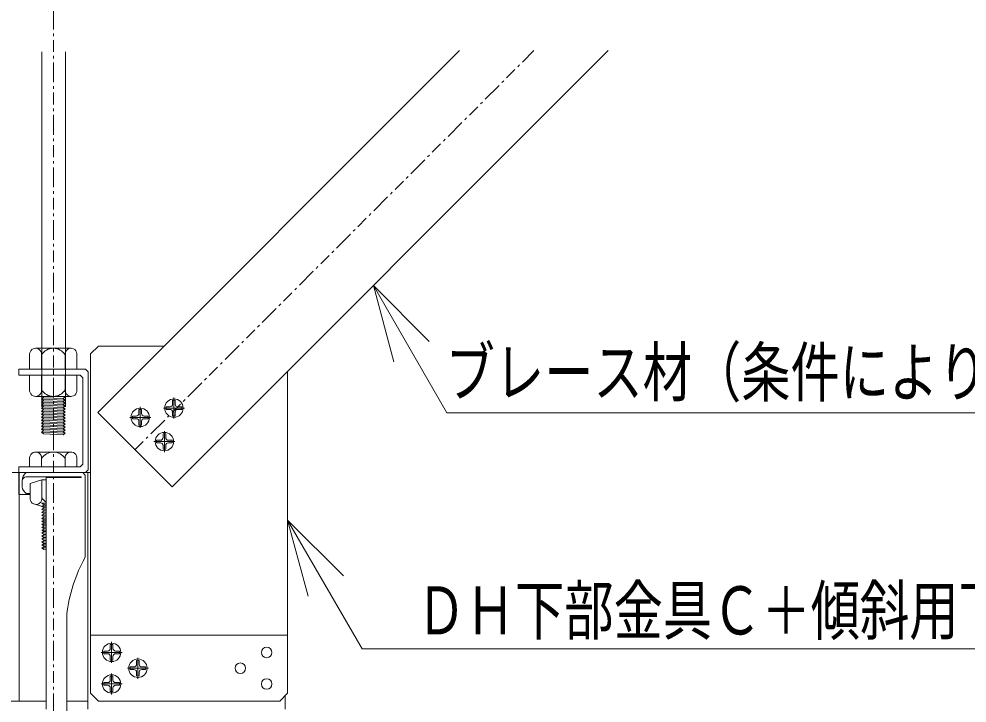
# Model space of a CAD drawing. Units: millimetres, scale not verified. Extents: x -205 to 205, y -142 to 143.
# Drawn here: x 72.18 to 108.26, y -99.33 to -73.31 of the extents above; entities that cross this region are included whole.
import ezdxf
from ezdxf.enums import TextEntityAlignment as Align

# ---------------------------------------------------------------- set-up
doc = ezdxf.new("R2010")
doc.units = ezdxf.units.MM
doc.header["$LTSCALE"] = 0.25
doc.linetypes.add('USER1', pattern=[7.8, 1.8, -0.6, 0.3, -0.6, 3, -0.6, 0.3, -0.6])
doc.layers.add('1-1_1-0 断面', color=7, linetype='Continuous', lineweight=18)
doc.layers.add('1-3_1-2 文字', color=7, linetype='Continuous', lineweight=18)
doc.styles.add('ＭＳ ゴシック', font='')
doc.styles.get('ＭＳ ゴシック').set_extended_font_data('MS Gothic')

msp = doc.modelspace()

# ---------------------------------------------------------------- linework, layer by layer
at = {"layer": '1-1_1-0 断面', "color": 4, "linetype": 'USER1'}
for p, q in [((73.4934, -18.1115), (73.4934, -107.0785)), ((76.5921, -89.6946), (91.7762, -74.5106))]:
    msp.add_line(p, q, dxfattribs=at)
at = {"layer": '1-1_1-0 断面'}
for p, q in [((73.0434, -88.0612), (73.0434, -74.5615)), ((73.9434, -88.0612), (73.9434, -74.5615)), ((75.1779, -88.2804), (88.9478, -74.5106)), ((78.0064, -91.1089), (94.6047, -74.5106)), ((72.8098, -85.8338), (74.1598, -85.8338)), ((75.2034, -85.7515), (74.9034, -86.0515)), ((77.7069, -85.7515), (75.2034, -85.7515)), ((72.5848, -86.0363), (72.5848, -86.6338)), ((73.0348, -86.0838), (73.0348, -86.6338)), ((73.9348, -86.0838), (73.9348, -86.6338)), ((74.3848, -86.0363), (74.3848, -86.6338)), ((74.9034, -98.9515), (74.9034, -86.0515)), ((74.7086, -86.6338), (72.1783, -86.6338)), ((72.1783, -86.6338), (72.1783, -86.8619)), ((74.5086, -86.8619), (72.1783, -86.8619)), ((72.5848, -87.4613), (72.5848, -86.8638)), ((73.0348, -87.4138), (73.0348, -86.8638)), ((73.4934, -86.8619), (73.4934, -86.6338)), ((73.9348, -87.4138), (73.9348, -86.8638)), ((74.3848, -87.4613), (74.3848, -86.8638)), ((74.5086, -86.8619), (74.6086, -86.9619)), ((74.7086, -86.6338), (74.8086, -86.7338)), ((74.8086, -90.4615), (74.8086, -86.7338)), ((82.4034, -98.9515), (82.4034, -86.7118)), ((74.6086, -90.2378), (74.6086, -86.9619)), ((72.8098, -87.6638), (74.1598, -87.6638)), ((73.0514, -87.6638), (73.1148, -87.7141)), ((73.9348, -87.6871), (73.3615, -87.6638)), ((73.9348, -87.6871), (73.9026, -87.6638)), ((73.0348, -87.7656), (73.1148, -87.7141)), ((73.0348, -87.8806), (73.1148, -87.8291)), ((73.0348, -87.9956), (73.1148, -87.9441)), ((73.9348, -87.8021), (73.8548, -87.7442)), ((73.9348, -87.9171), (73.8548, -87.8592)), ((73.9348, -88.0321), (73.8548, -87.9742)), ((73.9348, -88.0321), (73.8548, -88.0892)), ((78.0246, -87.9593), (78.0246, -87.8135)), ((78.0746, -88.5093), (78.0746, -87.7093)), ((78.1246, -87.9593), (78.1246, -87.8135)), ((73.0348, -88.1106), (73.1148, -88.0591)), ((73.0348, -88.2256), (73.1148, -88.1741)), ((73.0348, -88.3406), (73.1148, -88.2891)), ((73.8548, -88.0892), (73.1148, -88.0591)), ((73.8548, -88.2042), (73.1148, -88.1741)), ((73.8548, -88.3192), (73.1148, -88.2891)), ((73.9348, -88.1471), (73.8548, -88.0892)), ((73.9348, -88.1471), (73.8548, -88.2042)), ((73.9348, -88.2621), (73.8548, -88.2042)), ((73.9348, -88.2621), (73.8548, -88.3192)), ((73.9348, -88.3771), (73.8548, -88.3192)), ((73.9348, -88.3771), (73.8548, -88.4342)), ((75.1779, -88.2804), (78.0064, -91.1089)), ((76.7433, -88.3122), (76.7433, -88.1664)), ((76.7933, -88.8622), (76.7933, -88.0622)), ((76.8433, -88.3122), (76.8433, -88.1664)), ((78.4746, -88.1093), (77.6746, -88.1093)), ((77.9246, -88.0593), (77.7788, -88.0593)), ((77.9246, -88.1593), (77.7788, -88.1593)), ((78.0246, -88.4051), (78.0246, -88.2593)), ((78.1246, -88.4051), (78.1246, -88.2593)), ((78.3704, -88.0593), (78.2246, -88.0593)), ((78.3704, -88.1593), (78.2246, -88.1593)), ((73.0348, -88.4556), (73.1148, -88.4041)), ((73.0348, -88.5706), (73.1148, -88.5191)), ((73.0348, -88.6856), (73.1148, -88.6341)), ((73.0348, -88.8006), (73.1148, -88.7491)), ((73.8548, -88.4342), (73.1148, -88.4041)), ((73.8548, -88.5492), (73.1148, -88.5191)), ((73.8548, -88.6642), (73.1148, -88.6341)), ((73.8548, -88.7792), (73.1148, -88.7491)), ((73.9348, -88.4921), (73.8548, -88.4342)), ((73.9348, -88.4921), (73.8548, -88.5492)), ((73.9348, -88.6071), (73.8548, -88.5492)), ((73.9348, -88.6071), (73.8548, -88.6642)), ((73.9348, -88.7221), (73.8548, -88.6642)), ((73.9348, -88.7221), (73.8548, -88.7792)), ((77.1933, -88.4622), (76.3933, -88.4622)), ((76.6433, -88.4122), (76.4975, -88.4122)), ((76.6433, -88.5122), (76.4975, -88.5122)), ((76.7433, -88.758), (76.7433, -88.6122)), ((76.8433, -88.758), (76.8433, -88.6122)), ((77.0891, -88.4122), (76.9433, -88.4122)), ((77.0891, -88.5122), (76.9433, -88.5122)), ((73.0348, -88.9156), (73.1148, -88.8641)), ((73.0348, -89.0306), (73.1148, -88.9791)), ((73.8548, -88.8942), (73.1148, -88.8641)), ((73.8548, -89.0092), (73.1148, -88.9791)), ((73.8548, -89.1242), (73.1148, -89.0941)), ((73.9348, -88.8371), (73.8548, -88.7792)), ((73.9348, -88.8371), (73.8548, -88.8942)), ((73.9348, -88.9521), (73.8548, -88.8942)), ((73.9348, -88.9521), (73.8548, -89.0092)), ((73.9348, -89.0671), (73.8548, -89.0092)), ((73.9348, -89.0671), (73.8548, -89.1242)), ((77.6625, -89.2314), (77.6625, -89.0856)), ((77.7125, -89.7814), (77.7125, -88.9814)), ((77.7625, -89.2314), (77.7625, -89.0856)), ((78.1125, -89.3814), (77.3125, -89.3814)), ((77.5625, -89.3314), (77.4167, -89.3314)), ((77.5625, -89.4314), (77.4167, -89.4314)), ((78.0083, -89.3314), (77.8625, -89.3314)), ((78.0083, -89.4314), (77.8625, -89.4314)), ((72.8098, -89.7808), (74.1598, -89.7808)), ((77.6625, -89.6773), (77.6625, -89.5314)), ((77.7625, -89.6773), (77.7625, -89.5314)), ((72.5848, -89.9833), (72.5848, -90.3378)), ((73.0348, -90.0308), (73.0348, -90.3378)), ((73.9348, -90.0308), (73.9348, -90.3378)), ((74.3848, -89.9833), (74.3848, -90.3378)), ((74.9034, -90.5615), (71.9234, -90.5615)), ((74.5086, -90.3378), (72.1783, -90.3378)), ((72.1783, -90.3378), (72.1783, -91.4016)), ((74.7086, -90.5615), (72.1783, -90.5615)), ((72.1834, -90.5615), (72.1834, -99.2515)), ((74.5086, -90.3378), (74.6086, -90.2378)), ((74.6034, -90.5615), (74.7034, -90.6615)), ((74.7086, -90.5615), (74.8086, -90.4615)), ((74.8034, -90.5615), (74.8034, -99.5615)), ((72.3034, -90.8695), (72.3034, -91.0994)), ((74.5434, -90.7215), (72.4498, -90.7215)), ((73.0534, -91.522), (73.0534, -90.8434)), ((73.2134, -90.7515), (73.2134, -99.5615)), ((74.7034, -90.6615), (74.7034, -93.7715)), ((72.6034, -91.5695), (72.6034, -90.972)), ((72.6034, -91.4016), (72.1783, -91.4016)), ((72.4564, -91.353), (72.6034, -91.353)), ((72.7439, -91.7492), (73.0584, -91.8519)), ((73.0534, -91.73), (73.2134, -91.7235)), ((73.0534, -91.73), (73.1334, -91.787)), ((73.0534, -91.845), (73.1334, -91.787)), ((73.0534, -91.845), (73.2134, -91.8385)), ((73.0534, -91.845), (73.1334, -91.902)), ((73.0534, -91.96), (73.1334, -91.902)), ((73.0534, -91.96), (73.2134, -91.9535)), ((73.1334, -91.787), (73.2134, -91.7838)), ((73.1334, -91.902), (73.2134, -91.8988)), ((73.0534, -92.075), (73.1334, -92.017)), ((73.0534, -92.075), (73.2134, -92.0685)), ((73.0534, -92.19), (73.1334, -92.132)), ((73.0534, -92.19), (73.2134, -92.1835)), ((73.0534, -92.305), (73.1334, -92.247)), ((73.0534, -92.305), (73.2134, -92.2985)), ((73.0534, -92.305), (73.1268, -92.3573)), ((73.0534, -92.4149), (73.1334, -92.357)), ((73.1268, -92.3573), (73.2134, -92.3538)), ((73.0534, -92.4149), (73.2134, -92.4084)), ((73.0534, -92.5299), (73.1334, -92.472)), ((73.0534, -92.5299), (73.2134, -92.5234)), ((73.0534, -92.5299), (73.1268, -92.5822)), ((73.0534, -92.6399), (73.1334, -92.582)), ((73.0534, -92.6399), (73.2134, -92.6334)), ((73.0534, -92.7549), (73.1334, -92.697)), ((73.1268, -92.5822), (73.2134, -92.5787)), ((73.0534, -92.7549), (73.2134, -92.7484)), ((73.0534, -92.7549), (73.1268, -92.8072)), ((73.0534, -92.8648), (73.1334, -92.8069)), ((73.0534, -92.8648), (73.2134, -92.8583)), ((73.0534, -92.9798), (73.1334, -92.9219)), ((73.0534, -92.9798), (73.2134, -92.9733)), ((73.0534, -92.9798), (73.1268, -93.0321)), ((73.0534, -93.0898), (73.1334, -93.0319)), ((73.0534, -93.0898), (73.2134, -93.0833)), ((73.1268, -92.8072), (73.2134, -92.8037)), ((73.1268, -93.0321), (73.2134, -93.0286)), ((73.0534, -93.2048), (73.1334, -93.1469)), ((73.0534, -93.2048), (73.2134, -93.1983)), ((73.0534, -93.2048), (73.1268, -93.2571)), ((73.0534, -93.3147), (73.1334, -93.2568)), ((73.0534, -93.3147), (73.2134, -93.3082)), ((73.0534, -93.4297), (73.1334, -93.3718)), ((73.0534, -93.4297), (73.2134, -93.4232)), ((73.0534, -93.4297), (73.1268, -93.4821)), ((73.1268, -93.2571), (73.2134, -93.2536)), ((73.1268, -93.4821), (73.2134, -93.4785)), ((73.9934, -95.9615), (73.9934, -100.5615)), ((75.7034, -97.8015), (75.7034, -97.0015)), ((75.3034, -97.4015), (76.1034, -97.4015)), ((75.4076, -97.3515), (75.5534, -97.3515)), ((75.6534, -97.2515), (75.6534, -97.1057)), ((75.7534, -97.2515), (75.7534, -97.1057)), ((75.8534, -97.3515), (75.9993, -97.3515)), ((75.4076, -97.4515), (75.5534, -97.4515)), ((75.6534, -97.6973), (75.6534, -97.5515)), ((75.7534, -97.6973), (75.7534, -97.5515)), ((75.8534, -97.4515), (75.9993, -97.4515)), ((76.6534, -97.8515), (76.6534, -97.7057)), ((76.7034, -98.4015), (76.7034, -97.6015)), ((76.7534, -97.8515), (76.7534, -97.7057)), ((76.3034, -98.0015), (77.1034, -98.0015)), ((76.4076, -97.9515), (76.5534, -97.9515)), ((76.4076, -98.0515), (76.5534, -98.0515)), ((76.8534, -97.9515), (76.9993, -97.9515)), ((76.8534, -98.0515), (76.9993, -98.0515)), ((75.6534, -98.4515), (75.6534, -98.3057)), ((75.7034, -99.0015), (75.7034, -98.2015)), ((75.7534, -98.4515), (75.7534, -98.3057)), ((76.6534, -98.2973), (76.6534, -98.1515)), ((76.7534, -98.2973), (76.7534, -98.1515)), ((75.3034, -98.6015), (76.1034, -98.6015)), ((75.4076, -98.5515), (75.5534, -98.5515)), ((75.4076, -98.6515), (75.5534, -98.6515)), ((75.6534, -98.8973), (75.6534, -98.7515)), ((75.7534, -98.8973), (75.7534, -98.7515)), ((75.8534, -98.5515), (75.9993, -98.5515)), ((75.8534, -98.6515), (75.9993, -98.6515)), ((74.9034, -98.9515), (75.2034, -99.2515)), ((82.4034, -98.9515), (82.1034, -99.2515)), ((82.3034, -99.0515), (82.3034, -99.5615)), ((73.2134, -99.2515), (71.8634, -99.2515)), ((73.9934, -99.2515), (74.8034, -99.2515)), ((75.2034, -99.2515), (82.1034, -99.2515))]:
    msp.add_line(p, q, dxfattribs=at)
at = {"layer": '1-1_1-0 断面', "color": 4}
msp.add_line((74.9034, -96.7515), (82.4034, -96.7515), dxfattribs=at)
at = {"layer": '1-1_1-0 断面'}
for points in [[(73.9348, -87.8021), (73.0348, -87.7656), (73.1148, -87.8291)], [(73.9348, -87.9171), (73.0348, -87.8806), (73.1148, -87.9441)], [(73.9348, -88.0321), (73.0348, -87.9956), (73.1148, -88.0591)], [(73.9348, -87.6871), (73.8548, -87.7442), (73.1148, -87.7141)], [(73.9348, -87.8021), (73.8548, -87.8592), (73.1148, -87.8291)], [(73.9348, -87.9171), (73.8548, -87.9742), (73.1148, -87.9441)], [(73.9348, -88.1471), (73.0348, -88.1106), (73.1148, -88.1741)], [(73.9348, -88.2621), (73.0348, -88.2256), (73.1148, -88.2891)], [(73.9348, -88.3771), (73.0348, -88.3406), (73.1148, -88.4041)], [(73.9348, -88.4921), (73.0348, -88.4556), (73.1148, -88.5191)], [(73.9348, -88.6071), (73.0348, -88.5706), (73.1148, -88.6341)], [(73.9348, -88.7221), (73.0348, -88.6856), (73.1148, -88.7491)], [(73.9348, -88.8371), (73.0348, -88.8006), (73.1148, -88.8641)], [(73.9348, -88.9521), (73.0348, -88.9156), (73.1148, -88.9791)], [(73.9348, -89.0671), (73.0348, -89.0306), (73.1148, -89.0941)], [(72.6034, -90.972), (73.0534, -90.8434), (73.2134, -90.8403)], [(74.5434, -90.7215), (74.5434, -90.7515), (73.2134, -90.7515)], [(73.0534, -91.96), (73.1334, -92.017), (73.2134, -92.0138)], [(73.0534, -92.075), (73.1334, -92.132), (73.2134, -92.1288)], [(73.0534, -92.19), (73.1334, -92.247), (73.2134, -92.2438)], [(73.0534, -92.4149), (73.1334, -92.472), (73.2134, -92.4688)], [(73.0534, -92.6399), (73.1334, -92.697), (73.2134, -92.6937)], [(73.0534, -92.8648), (73.1334, -92.9219), (73.2134, -92.9187)], [(73.0534, -93.0898), (73.1334, -93.1469), (73.2134, -93.1436)], [(73.0534, -93.3147), (73.1334, -93.3718), (73.2134, -93.3686)]]:
    msp.add_lwpolyline(points, dxfattribs=at)
for centre in [(78.0746, -88.1093), (76.7933, -88.4622), (77.7125, -89.3814), (75.7034, -97.4015), (76.7034, -98.0015), (75.7034, -98.6015)]:
    msp.add_circle(centre, 0.35, dxfattribs=at)
at = {"layer": '1-1_1-0 断面', "color": 4}
for centre in [(81.6034, -97.4015), (80.6034, -98.0015), (81.6034, -98.6015)]:
    msp.add_circle(centre, 0.2, dxfattribs=at)
at = {"layer": '1-1_1-0 断面'}
for centre, radius, start, end in [((72.8098, -86.0601), 0.2263, 353.97439, 173.97475), ((73.4848, -86.3638), 0.53, 31.89078, 148.10921), ((74.1598, -86.0601), 0.2263, 6.02525, 186.02559), ((72.8098, -87.4376), 0.2263, 186.02525, 6.02561), ((73.4848, -87.1338), 0.53, 211.89079, 328.10922), ((74.1598, -87.4376), 0.2263, 173.97441, 353.97475), ((77.9246, -87.9593), 0.1, 270, 0), ((78.0746, -88.1093), 0.3, 80.40593, 99.59407), ((78.2246, -87.9593), 0.1, 180, 270), ((76.6433, -88.3122), 0.1, 270, 0), ((76.7933, -88.4622), 0.3, 80.40593, 99.59407), ((76.9433, -88.3122), 0.1, 180, 270), ((78.0746, -88.1093), 0.3, 170.40593, 189.59407), ((77.9246, -88.2593), 0.1, 0, 90), ((78.2246, -88.2593), 0.1, 90, 180), ((78.0746, -88.1093), 0.3, 350.40593, 9.59407), ((76.7933, -88.4622), 0.3, 170.40593, 189.59407), ((76.6433, -88.6122), 0.1, 0, 90), ((76.7933, -88.4622), 0.3, 260.40593, 279.59407), ((76.9433, -88.6122), 0.1, 90, 180), ((76.7933, -88.4622), 0.3, 350.40593, 9.59407), ((78.0746, -88.1093), 0.3, 260.40593, 279.59407), ((77.7125, -89.3814), 0.3, 80.40593, 99.59407), ((77.7125, -89.3814), 0.3, 170.40593, 189.59407), ((77.5625, -89.2314), 0.1, 270, 0), ((77.5625, -89.5314), 0.1, 0, 90), ((77.8625, -89.2314), 0.1, 180, 270), ((77.8625, -89.5314), 0.1, 90, 180), ((77.7125, -89.3814), 0.3, 350.40593, 9.59407), ((72.8098, -90.007), 0.2263, 353.97439, 173.97475), ((73.4848, -90.3108), 0.53, 31.89078, 148.10921), ((74.1598, -90.007), 0.2263, 6.02525, 186.02559), ((77.7125, -89.3814), 0.3, 260.40593, 279.59407), ((72.6353, -90.8423), 0.333, 122.50554, 184.68616), ((72.4544, -90.8733), 0.151, 91.71493, 181.43138), ((72.6353, -91.0722), 0.333, 184.68616, 237.49446), ((72.8284, -91.5458), 0.2263, 186.02525, 6.02561), ((73.5034, -91.242), 0.53, 211.89079, 236.82694), ((80.0422, -96.7124), 6.0952, 151.1513, 172.92321), ((75.7034, -97.4015), 0.3, 170.40593, 189.59407), ((75.5534, -97.2515), 0.1, 270, 0), ((75.7034, -97.4015), 0.3, 80.40593, 99.59407), ((75.8534, -97.2515), 0.1, 180, 270), ((75.7034, -97.4015), 0.3, 350.40593, 9.59407), ((75.5534, -97.5515), 0.1, 0, 90), ((75.7034, -97.4015), 0.3, 260.40593, 279.59407), ((75.8534, -97.5515), 0.1, 90, 180), ((76.7034, -98.0015), 0.3, 80.40593, 99.59407), ((76.7034, -98.0015), 0.3, 170.40593, 189.59407), ((76.5534, -97.8515), 0.1, 270, 0), ((76.5534, -98.1515), 0.1, 0, 90), ((76.8534, -97.8515), 0.1, 180, 270), ((76.8534, -98.1515), 0.1, 90, 180), ((76.7034, -98.0015), 0.3, 350.40593, 9.59407), ((75.5534, -98.4515), 0.1, 270, 0), ((75.7034, -98.6015), 0.3, 80.40593, 99.59407), ((75.8534, -98.4515), 0.1, 180, 270), ((76.7034, -98.0015), 0.3, 260.40593, 279.59407), ((75.7034, -98.6015), 0.3, 170.40593, 189.59407), ((75.5534, -98.7515), 0.1, 0, 90), ((75.8534, -98.7515), 0.1, 90, 180), ((75.7034, -98.6015), 0.3, 350.40593, 9.59407), ((75.7034, -98.6015), 0.3, 260.40593, 279.59407)]:
    msp.add_arc(centre, radius, start, end, dxfattribs=at)
at = {"layer": '1-3_1-2 文字'}
for p, q in [((85.6642, -83.451), (87.7855, -85.5723)), ((85.6642, -83.451), (86.4407, -86.3488)), ((88.4557, -88.286), (85.6642, -83.451)), ((88.4557, -88.286), (129.5653, -88.286)), ((82.4034, -92.3663), (83.1799, -95.264)), ((82.4034, -92.3663), (85.2346, -97.27)), ((82.4034, -92.3663), (84.5248, -94.4876)), ((129.6701, -97.27), (85.2346, -97.27))]:
    msp.add_line(p, q, dxfattribs=at)

# ---------------------------------------------------------------- texts
at = {"layer": '1-3_1-2 文字', "style": 'ＭＳ ゴシック', "width": 0.75}
for s, p in [('ブレース材（条件により材種異なる）', (88.4148, -88.2086)), ('ＤＨ下部金具Ｃ＋傾斜用下部プレート', (87.3076, -97.27))]:
    msp.add_text(s, height=1.833, dxfattribs=at).set_placement(p, align=Align.BOTTOM_LEFT)

doc.saveas('drawing.dxf')
